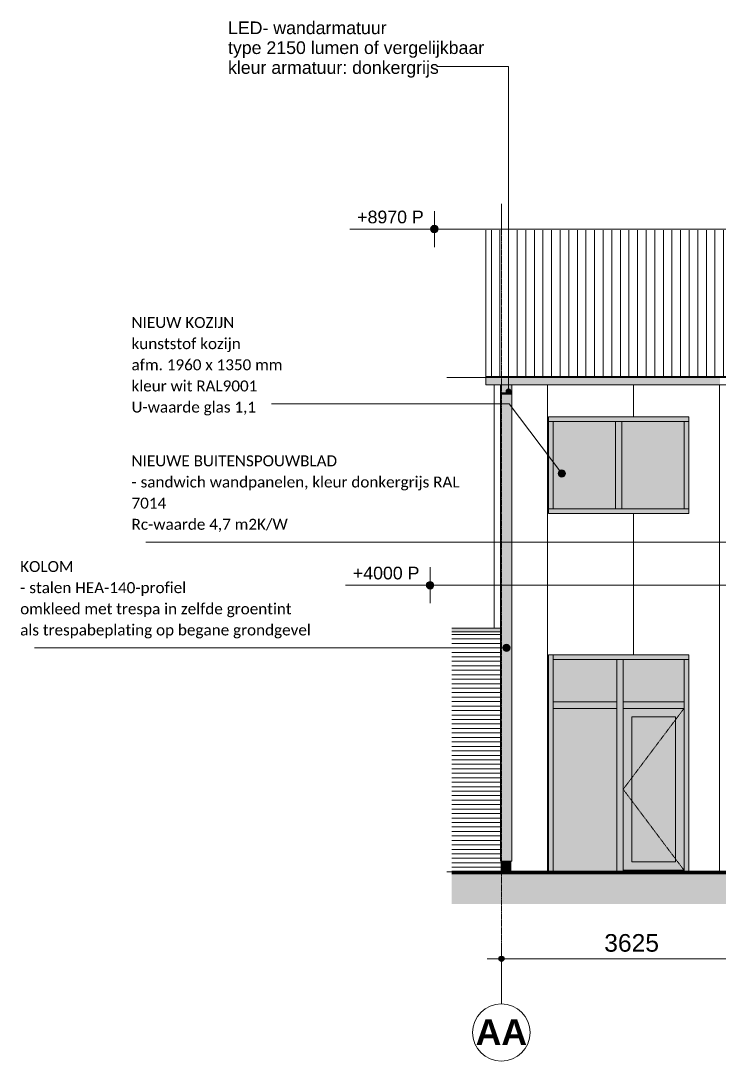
# Model space of a CAD drawing. Header units: millimetres. Extents: x 48682 to 485846, y -7071 to 11878.
# Drawn here: x 156395 to 166139, y -2644 to 11878 of the extents above; entities that cross this region are included whole.
import ezdxf

# ---------------------------------------------------------------- set-up
doc = ezdxf.new("R2010")
doc.units = ezdxf.units.MM
for name, pattern in [('Grid Line', [22.225, 12.7, -3.175, 3.175, -3.175]), ('Hidden', [4, 2, -2]), ('levels', [12, 10, -1, 0, -1])]:
    doc.linetypes.add(name, pattern=pattern)
for name, color, linetype, lineweight in [('A-ANNO-DIMS', 211, 'Continuous', 9), ('A-ANNO-DIMS-100', 211, 'Continuous', 9), ('A-DETL', 90, 'Continuous', 13), ('A-DOOR', 31, 'Continuous', 18), ('A-DOOR-GLAZ', 31, 'Continuous', 13), ('A-FLOR', 192, 'Continuous', 18), ('A-FLOR-LEVL', 51, 'Continuous', 9), ('A-FLOR-PATT', 8, 'Continuous', 18), ('A-GLAZ', 151, 'Continuous', 18), ('A-GLAZ-CWMG', 51, 'Continuous', 13), ('A-WALL', 113, 'Continuous', 13), ('A-WALL-PATT', 111, 'Continuous', 13), ('C-TOPO', 7, 'Continuous', 13), ('E-LITE-EQPM', 33, 'Continuous', 13), ('G-ANNO-DIMS', 111, 'Continuous', 9), ('G-ANNO-TEXT', 231, 'Continuous', 9), ('I-WALL', 2, 'Continuous', 13), ('L-SITE', 91, 'Continuous', 13), ('S-COLS', 52, 'Continuous', 18), ('S-COLS-HDLN', 52, 'Hidden', 9), ('S-GRID', 1, 'Continuous', 9), ('S-GRID-IDEN', 1, 'Continuous', 18)]:
    doc.layers.add(name, color=color, linetype=linetype, lineweight=lineweight)
doc.styles.add('Arial', font='arial.ttf', dxfattribs={"height": 177.035928})
doc.styles.add('Arial_1', font='arial.ttf', dxfattribs={"height": 245.883234})
doc.styles.add('Arial_B', font='', dxfattribs={"height": 355.164671})
doc.styles.add('Calibri', font='calibri.ttf', dxfattribs={"height": 153.100159})
doc.styles.get('Arial_B').set_extended_font_data('Arial', bold=True)
doc.dimstyles.new('2_5mm', dxfattribs={"dimscale": 304.8, "dimtxt": 250, "dimasz": 0.918635, "dimexe": 0.656168, "dimexo": 0.0625, "dimgap": 0.082021, "dimtad": 1, "dimdec": 4, "dimzin": 0, "dimdsep": 46, "dimtxsty": 'Arial_1', "dimblk1": 'DOTSMALL', "dimblk2": 'DOTSMALL', "dimsah": 1, "dimcen": 0.09, "dimdle": 0.656168, "dimazin": 0, "dimtfac": 1, "dimtdec": 4, "dimtix": 1, "dimtmove": 0, "dimatfit": 3, "dimfxl": 0.656168, "dimfxlon": 1, "dimtvp": 1, "dimtolj": 1, "dimtzin": 0, "dimlwd": 13, "dimlwe": 13, "dimarcsym": 2})

# ---------------------------------------------------------------- blocks, each defined once
blk = doc.blocks.new('Rectangular Mullion - 32_rechts_67x100-8748204-linkergebouw zuidoostgevel')
at = {"layer": 'A-GLAZ-CWMG'}
blk.add_hatch(color=256, dxfattribs=at).paths.add_polyline_path([(50559, 5), (50626, 5), (50626, 2326), (50559, 2326), (50559, 724)], flags=0)
for p, q in [((50559, 5), (50559, 2326)), ((50626, 2326), (50626, 5))]:
    blk.add_line(p, q, dxfattribs=at)
blk = doc.blocks.new('Rectangular Mullion - 32_links_67x100-8748219-linkergebouw zuidoostgevel')
at = {"layer": 'A-GLAZ-CWMG'}
blk.add_hatch(color=256, dxfattribs=at).paths.add_polyline_path([(52519, 5), (52519, 2326), (52452, 2326), (52452, 5)], flags=0)
for p, q in [((52452, 2326), (52452, 5)), ((52519, 5), (52519, 2326))]:
    blk.add_line(p, q, dxfattribs=at)
blk = doc.blocks.new('Rectangular Mullion - 32_tussen_90x100-8753719-linkergebouw zuidoostgevel')
at = {"layer": 'A-GLAZ-CWMG'}
blk.add_hatch(color=256, dxfattribs=at).paths.add_polyline_path([(51722, 2281), (52452, 2281), (52452, 2371), (51602, 2371), (51602, 2281)], flags=0)
for p, q in [((51602, 2281), (51602, 2371)), ((51602, 2371), (52452, 2371)), ((52452, 2371), (52452, 2281)), ((52452, 2281), (51602, 2281))]:
    blk.add_line(p, q, dxfattribs=at)
blk = doc.blocks.new('Rectangular Mullion - 32_rechts_67x100-8753720-linkergebouw zuidoostgevel')
at = {"layer": 'A-GLAZ-CWMG'}
blk.add_hatch(color=256, dxfattribs=at).paths.add_polyline_path([(51722, 2963), (52519, 2963), (52519, 3030), (51557, 3030), (51557, 2963), (51602, 2963)], flags=0)
for p, q in [((51557, 3030), (52519, 3030)), ((52519, 2963), (51557, 2963)), ((52519, 3030), (52519, 2963))]:
    blk.add_line(p, q, dxfattribs=at)
blk = doc.blocks.new('Rectangular Mullion - 32_tussen_90x100-8753721-linkergebouw zuidoostgevel')
at = {"layer": 'A-GLAZ-CWMG'}
blk.add_hatch(color=256, dxfattribs=at).paths.add_polyline_path([(51512, 2281), (51512, 2371), (50626, 2371), (50626, 2281), (51327, 2281)], flags=0)
for p, q in [((50626, 2281), (50626, 2371)), ((50626, 2371), (51512, 2371)), ((51512, 2371), (51512, 2281)), ((51512, 2281), (50626, 2281))]:
    blk.add_line(p, q, dxfattribs=at)
blk = doc.blocks.new('Rectangular Mullion - 32_tussen_90x100-8748140-linkergebouw zuidoostgevel')
at = {"layer": 'A-GLAZ-CWMG'}
blk.add_hatch(color=256, dxfattribs=at).paths.add_polyline_path([(51525, 5), (51602, 5), (51602, 2326), (51512, 2326), (51512, 5), (51521, 5)], flags=0)
for p, q in [((51512, 5), (51512, 2326)), ((51602, 2326), (51602, 5))]:
    blk.add_line(p, q, dxfattribs=at)
blk = doc.blocks.new('Rectangular Mullion - 32_rechts_67x100-8748229-linkergebouw zuidoostgevel')
at = {"layer": 'A-GLAZ-CWMG'}
blk.add_hatch(color=256, dxfattribs=at).paths.add_polyline_path([(50626, 2326), (50626, 3030), (50559, 3030), (50559, 2326)], flags=0)
for p, q in [((50559, 3030), (50626, 3030)), ((50559, 2326), (50559, 3030)), ((50626, 3030), (50626, 2326))]:
    blk.add_line(p, q, dxfattribs=at)
blk = doc.blocks.new('Rectangular Mullion - 32_links_67x100-8748230-linkergebouw zuidoostgevel')
at = {"layer": 'A-GLAZ-CWMG'}
blk.add_hatch(color=256, dxfattribs=at).paths.add_polyline_path([(52519, 2326), (52519, 2963), (52452, 2963), (52452, 2326), (52454, 2326)], flags=0)
for p, q in [((52452, 2963), (52519, 2963)), ((52452, 2963), (52452, 2326)), ((52519, 2326), (52519, 2963))]:
    blk.add_line(p, q, dxfattribs=at)
blk = doc.blocks.new('Rectangular Mullion - 32_tussen_90x100-8748141-linkergebouw zuidoostgevel')
at = {"layer": 'A-GLAZ-CWMG'}
blk.add_hatch(color=256, dxfattribs=at).paths.add_polyline_path([(51557, 2326), (51602, 2326), (51602, 2963), (51512, 2963), (51512, 2326)], flags=0)
for p, q in [((51512, 2963), (51602, 2963)), ((51512, 2326), (51512, 2963)), ((51602, 2963), (51602, 2326))]:
    blk.add_line(p, q, dxfattribs=at)
blk = doc.blocks.new('32_DO_deur - enkele deur-8753770-linkergebouw zuidoostgevel')
at = {"layer": 'A-DOOR'}
h = blk.add_hatch(color=256, dxfattribs=at)
h.paths.add_polyline_path([(52325, 20), (52452, 20), (52452, 2281), (51602, 2281), (51602, 20), (51722, 20)], flags=0)
h.paths.add_polyline_path([(51954, 140), (51722, 140), (51722, 2161), (52332, 2161), (52332, 140), (52021, 140)], flags=0)
at = {"layer": 'A-DOOR', "lineweight": 9}
for p, q in [((51722, 140), (51722, 2161)), ((51722, 2161), (52332, 2161)), ((52332, 2161), (52332, 140)), ((52452, 20), (51602, 20)), ((52332, 140), (51722, 140))]:
    blk.add_line(p, q, dxfattribs=at)
at = {"layer": 'A-GLAZ', "linetype": 'Hidden', "lineweight": 13}
for p, q in [((52452, 2281), (51602, 1151)), ((51602, 1151), (52452, 20))]:
    blk.add_line(p, q, dxfattribs=at)
blk = doc.blocks.new('32_DO_glas - 01-8753784-linkergebouw zuidoostgevel')
at = {"layer": 'A-DOOR-GLAZ'}
blk.add_hatch(color=256, dxfattribs=at).paths.add_polyline_path([(51954, 140), (52332, 140), (52332, 2161), (51722, 2161), (51722, 140), (51849, 140)], flags=0)
blk = doc.blocks.new('Rectangular Mullion - 32_rechts_67x100-8753722-linkergebouw zuidoostgevel')
at = {"layer": 'A-GLAZ-CWMG'}
blk.add_hatch(color=256, dxfattribs=at).paths.add_polyline_path([(51327, 2963), (51557, 2963), (51557, 3030), (50626, 3030), (50626, 2963), (50815, 2963)], flags=0)
for p, q in [((50626, 2963), (50626, 3030)), ((50626, 3030), (51557, 3030)), ((51557, 2963), (50626, 2963))]:
    blk.add_line(p, q, dxfattribs=at)
blk = doc.blocks.new('32_DO_glas - 01-8753816-linkergebouw zuidoostgevel')
at = {"layer": 'A-DOOR-GLAZ'}
blk.add_hatch(color=256, dxfattribs=at).paths.add_polyline_path([(51327, 2371), (51512, 2371), (51512, 2963), (50626, 2963), (50626, 2371), (50953, 2371)], flags=0)
blk = doc.blocks.new('32_DO_glas - 01-8753798-linkergebouw zuidoostgevel')
at = {"layer": 'A-DOOR-GLAZ'}
blk.add_hatch(color=256, dxfattribs=at).paths.add_polyline_path([(52452, 2371), (52452, 2963), (51602, 2963), (51602, 2371), (52332, 2371)], flags=0)
blk = doc.blocks.new('300_90_VAE_parkeerplek - 2500x5000-V19-linkergebouw zuidoostgevel')
at = {"layer": 'L-SITE'}
for points in [[(49647, 2), (49647, 5), (49211, 5), (49211, 2)], [(49687, 0), (49687, 2), (49211, 2), (49211, 0), (49647, 0)], [(49687, 2), (49687, 5), (49647, 5), (49647, 2)]]:
    blk.add_hatch(color=256, dxfattribs=at).paths.add_polyline_path(points, flags=0)
at = {"layer": 'A-DETL', "lineweight": 18}
for p, q in [((49211, 5), (49647, 5)), ((49211, 2), (49687, 2)), ((49647, 5), (49687, 5)), ((49647, 2), (49647, 5)), ((49687, 2), (49647, 2)), ((49687, 2), (49687, 5)), ((49687, 0), (49687, 2)), ((49687, 0), (49211, 0))]:
    blk.add_line(p, q, dxfattribs=at)
blk = doc.blocks.new('300_90_VAE_parkeerplek - 2500x5000-7977994-linkergebouw zuidoostgevel')
at = {"layer": 'L-SITE'}
for points in [[(60932, 2), (60932, 5), (60892, 5), (60892, 2)], [(61909, 0), (63392, 0), (63392, 2), (60892, 1), (60892, 0), (61501, 0)], [(62170, 2), (63352, 2), (63352, 5), (60932, 5), (60932, 2), (61909, 2)], [(63392, 2), (63392, 5), (63352, 5), (63352, 2)]]:
    blk.add_hatch(color=256, dxfattribs=at).paths.add_polyline_path(points, flags=0)
at = {"layer": 'A-DETL', "lineweight": 18}
for p, q in [((60892, 5), (60932, 5)), ((60892, 2), (60892, 5)), ((60932, 2), (60892, 2)), ((60892, 2), (63392, 2)), ((60892, 0), (60892, 2)), ((60932, 5), (63352, 5)), ((60932, 2), (60932, 5)), ((63352, 5), (63392, 5)), ((63352, 2), (63352, 5)), ((63392, 2), (63352, 2)), ((63392, 2), (63392, 5)), ((63392, 0), (63392, 2)), ((63392, 0), (60892, 0))]:
    blk.add_line(p, q, dxfattribs=at)
at = {"layer": 'L-SITE'}
for p, q in [((61838, 3), (61893, 3)), ((62002, 3), (61838, 3)), ((61893, 3), (62006, 3)), ((61893, 3), (62008, 3)), ((62009, 3), (61893, 3)), ((62068, 3), (62002, 3)), ((62006, 3), (62049, 3)), ((62008, 3), (62063, 3)), ((62058, 3), (62009, 3)), ((62049, 3), (62085, 3)), ((62077, 3), (62058, 3)), ((62063, 3), (62084, 3)), ((62098, 3), (62068, 3)), ((62091, 3), (62077, 3)), ((62084, 3), (62101, 3)), ((62085, 3), (62113, 3)), ((62101, 3), (62091, 3)), ((62122, 3), (62098, 3)), ((62101, 3), (62111, 3)), ((62109, 3), (62101, 3)), ((62113, 3), (62109, 3)), ((62111, 3), (62115, 3)), ((62113, 3), (62135, 3)), ((62115, 3), (62113, 3)), ((62142, 3), (62122, 3)), ((62135, 3), (62150, 3)), ((62157, 3), (62142, 3)), ((62150, 3), (62161, 3)), ((62167, 3), (62157, 3)), ((62161, 3), (62168, 3)), ((62170, 3), (62167, 3)), ((62168, 3), (62170, 3))]:
    blk.add_line(p, q, dxfattribs=at)
blk = doc.blocks.new('32_DO_glas - 01-8753807-linkergebouw zuidoostgevel')
at = {"layer": 'A-DOOR-GLAZ'}
blk.add_hatch(color=256, dxfattribs=at).paths.add_polyline_path([(51512, 5), (51512, 2281), (50626, 2281), (50626, 5), (51508, 5)], flags=0)
blk = doc.blocks.new('Rectangular Mullion - 32_rechts_67x100-8712283-linkergebouw zuidoostgevel')
at = {"layer": 'A-GLAZ-CWMG'}
blk.add_hatch(color=256, dxfattribs=at).paths.add_polyline_path([(51584, 6283), (52519, 6283), (52519, 6350), (51539, 6350), (51539, 6283), (51562, 6283)], flags=0)
for p, q in [((51539, 6350), (52519, 6350)), ((51539, 6283), (52519, 6283)), ((52519, 6350), (52519, 6283))]:
    blk.add_line(p, q, dxfattribs=at)
blk = doc.blocks.new('Rectangular Mullion - 32_links_67x100-8712284-linkergebouw zuidoostgevel')
at = {"layer": 'A-GLAZ-CWMG'}
blk.add_hatch(color=256, dxfattribs=at).paths.add_polyline_path([(51327, 5000), (51539, 5000), (51539, 5067), (50559, 5067), (50559, 5000), (51050, 5000)], flags=0)
for p, q in [((50559, 5000), (50559, 5067)), ((51539, 5067), (50559, 5067)), ((51539, 5000), (50559, 5000))]:
    blk.add_line(p, q, dxfattribs=at)
blk = doc.blocks.new('Rectangular Mullion - 32_rechts_67x100-8469396-linkergebouw zuidoostgevel')
at = {"layer": 'A-GLAZ-CWMG'}
blk.add_hatch(color=256, dxfattribs=at).paths.add_polyline_path([(77758, 5067), (77825, 5067), (77825, 6283), (77758, 6283), (77758, 5133)], flags=0)
for p, q in [((77758, 6283), (77825, 6283)), ((77758, 6283), (77758, 5067)), ((77825, 6283), (77825, 5067)), ((77825, 5067), (77758, 5067))]:
    blk.add_line(p, q, dxfattribs=at)
blk = doc.blocks.new('Rectangular Mullion - 32_links_67x100-8469397-linkergebouw zuidoostgevel')
at = {"layer": 'A-GLAZ-CWMG'}
blk.add_hatch(color=256, dxfattribs=at).paths.add_polyline_path([(72633, 5067), (72677, 5067), (72677, 6283), (72610, 6283), (72610, 5067)], flags=0)
for p, q in [((72610, 6283), (72677, 6283)), ((72610, 5067), (72610, 6283)), ((72677, 5067), (72677, 6283)), ((72677, 5067), (72610, 5067))]:
    blk.add_line(p, q, dxfattribs=at)
blk = doc.blocks.new('32_DO_glas - 01-8747892-linkergebouw zuidoostgevel')
at = {"layer": 'A-DOOR-GLAZ'}
blk.add_hatch(color=256, dxfattribs=at).paths.add_polyline_path([(50626, 5067), (51494, 5067), (51494, 6283), (50626, 6283), (50626, 5427)], flags=0)
blk = doc.blocks.new('Rectangular Mullion - 32_rechts_67x100-8712285-linkergebouw zuidoostgevel')
at = {"layer": 'A-GLAZ-CWMG'}
blk.add_hatch(color=256, dxfattribs=at).paths.add_polyline_path([(50626, 6283), (51539, 6283), (51539, 6350), (50559, 6350), (50559, 6283)], flags=0)
for p, q in [((50559, 6283), (50559, 6350)), ((50559, 6350), (51539, 6350)), ((50559, 6283), (51539, 6283))]:
    blk.add_line(p, q, dxfattribs=at)
blk = doc.blocks.new('Rectangular Mullion - 32_links_67x100-8712286-linkergebouw zuidoostgevel')
at = {"layer": 'A-GLAZ-CWMG'}
blk.add_hatch(color=256, dxfattribs=at).paths.add_polyline_path([(52017, 5000), (52519, 5000), (52519, 5067), (51539, 5067), (51539, 5000), (51584, 5000)], flags=0)
for p, q in [((52519, 5067), (51539, 5067)), ((52519, 5000), (51539, 5000)), ((52519, 5067), (52519, 5000))]:
    blk.add_line(p, q, dxfattribs=at)
blk = doc.blocks.new('Rectangular Mullion - 32_tussen_90x100-8501012-linkergebouw zuidoostgevel')
at = {"layer": 'A-GLAZ-CWMG'}
blk.add_hatch(color=256, dxfattribs=at).paths.add_polyline_path([(101325, 5067), (101363, 5067), (101363, 6283), (101273, 6283), (101273, 5067)], flags=0)
for p, q in [((101273, 6283), (101363, 6283)), ((101273, 6283), (101273, 5067)), ((101363, 6283), (101363, 5067)), ((101363, 5067), (101273, 5067))]:
    blk.add_line(p, q, dxfattribs=at)
blk = doc.blocks.new('300_28_ISR_kolom_buis - ø70x3_6 2-V20-linkergebouw zuidoostgevel')
at = {"layer": 'S-COLS-HDLN', "linetype": 'Continuous', "lineweight": 18}
for points in [[(49934, 0), (49969, 0), (49969, 150), (49934, 150), (49934, 62)], [(50004, 0), (50004, 150), (49969, 150), (49969, 0), (50003, 0)]]:
    blk.add_hatch(color=256, dxfattribs=at).paths.add_polyline_path(points, flags=0)
at = {"layer": 'A-DETL', "lineweight": 18}
for p, q in [((49934, 150), (49934, 0)), ((50004, 0), (50004, 150)), ((49969, 0), (49934, 0)), ((50004, 0), (49969, 0))]:
    blk.add_line(p, q, dxfattribs=at)
at = {"layer": 'S-COLS', "linetype": 'Hidden', "lineweight": 9}
for p, q in [((49938, 150), (49938, 0)), ((50000, 150), (50000, 0))]:
    blk.add_line(p, q, dxfattribs=at)
blk = doc.blocks.new('300_28_ISR_kolom_HE - HEA140-8707408-linkergebouw zuidoostgevel')
at = {"layer": 'S-COLS'}
for points in [[(49902, 0), (49911, 0), (49911, 150), (49902, 150), (49902, 62)], [(49911, 0), (49923, 0), (49923, 150), (49911, 150), (49911, 62)], [(50027, 0), (50027, 150), (50015, 150), (50015, 0), (50027, 0)], [(50027, 0), (50035, 0), (50035, 150), (50027, 150), (50027, 136)]]:
    blk.add_hatch(color=256, dxfattribs=at).paths.add_polyline_path(points, flags=0)
h = blk.add_hatch(color=256, dxfattribs=at)
h.paths.add_polyline_path([(49934, 0), (49934, 150), (49923, 150), (49923, 0)], flags=0)
h.paths.add_polyline_path([(50004, 0), (50015, 0), (50015, 150), (50004, 150), (50004, 62)], flags=0)
at = {"layer": 'A-DETL', "lineweight": 18}
for p, q in [((49902, 150), (49902, 0)), ((49911, 150), (49911, 0)), ((50027, 150), (50027, 0)), ((50035, 150), (50035, 0)), ((49911, 0), (49902, 0)), ((49923, 0), (49911, 0)), ((49934, 0), (49923, 0)), ((50015, 0), (50004, 0)), ((50035, 0), (50027, 0))]:
    blk.add_line(p, q, dxfattribs=at)
at = {"layer": 'S-COLS', "lineweight": 13}
blk.add_line((50027, 0), (50015, 0), dxfattribs=at)
blk = doc.blocks.new('200_VAE_63_spotlamp - rond-8711555-linkergebouw zuidoostgevel')
at = {"layer": 'E-LITE-EQPM'}
blk.add_hatch(color=256, dxfattribs=at).paths.add_polyline_path([(65720, 6667), (65720, 6687), (65560, 6687), (65560, 6667), (65612, 6667)], flags=0)
for p, q in [((65560, 6687), (65720, 6687)), ((65560, 6667), (65560, 6687)), ((65720, 6687), (65720, 6667)), ((65560, 6667), (65720, 6667))]:
    blk.add_line(p, q, dxfattribs=at)
blk = doc.blocks.new('Grid - r_4_0mm-300507-linkergebouw zuidoostgevel')
at = {"layer": 'S-GRID-IDEN'}
blk.add_circle((49902, -2244), 400, dxfattribs=at)
blk = doc.blocks.new('DIMBLOCK19-linkergebouw zuidoostgevel')
at = {"layer": 'A-ANNO-DIMS-100', "lineweight": 25}
h = blk.add_hatch(color=256, dxfattribs=at)
edge = h.paths.add_edge_path(flags=0)
edge.add_arc((163100, -1214), 35, 0, 360)
h = blk.add_hatch(color=256, dxfattribs=at)
edge = h.paths.add_edge_path(flags=0)
edge.add_arc((166725, -1214), 35, 0, 360)
at = {"layer": 'A-ANNO-DIMS-100', "lineweight": 13}
for p, q in [((163100, -1014), (163100, -1414)), ((163100, -1214), (163100, -1014)), ((166725, -1014), (166725, -1414)), ((166725, -1214), (166725, -1014)), ((162900, -1214), (166725, -1214))]:
    blk.add_line(p, q, dxfattribs=at)
at = {"layer": 'A-ANNO-DIMS-100', "lineweight": 25}
for centre in [(163100, -1214), (166725, -1214)]:
    blk.add_circle(centre, 35, dxfattribs=at)
at = {"layer": 'A-ANNO-DIMS-100', "color": 0, "lineweight": 13, "insert": (164535, -870), "char_height": 245.9, "width": 904.62, "attachment_point": 1, "line_spacing_factor": 0.938532, "style": 'Arial_1'}
blk.add_mtext('3625', dxfattribs=at)
blk = doc.blocks.new('_DotSmall')
at = {"color": 0, "linetype": 'ByBlock', "const_width": 0.5}
blk.add_lwpolyline([(-0.0625, 0, 1), (0.0625, 0, 1)], format="xyb", close=True, dxfattribs=at)
blk = doc.blocks.new('Spot Elevations - 1_8-7718674-linkergebouw zuidoostgevel')
at = {"layer": 'G-ANNO-DIMS'}
h = blk.add_hatch(color=256, dxfattribs=at)
edge = h.paths.add_edge_path(flags=0)
edge.add_arc((48969, 8970), 53, 0, 180)
edge.add_arc((48969, 8970), 53, 180, 360)
at = {"layer": 'G-ANNO-DIMS', "lineweight": 13}
for p, q in [((48969, 8720), (48969, 9220)), ((49052, 8970), (47787, 8970)), ((49052, 8970), (49352, 8970))]:
    blk.add_line(p, q, dxfattribs=at)
for start, end in [(0, 180), (180, 0)]:
    blk.add_arc((48969, 8970), 53, start, end, dxfattribs=at)

msp = doc.modelspace()

# ---------------------------------------------------------------- hatches: boundary and pattern name
at = {"layer": 'A-FLOR'}
h = msp.add_hatch(color=256, dxfattribs=at)
h.paths.add_polyline_path([(162884.65371, 6795), (171589.65371, 6795), (171589.65371, 6850), (171659.65371, 6850), (171659.65371, 6795), (178995.11015, 6795), (178995.11015, 6850), (179054.19728, 6850), (179054.19728, 6795), (191295.11015, 6795), (191295.11015, 6850), (191354.19728, 6850), (191354.19728, 6795), (197445.11015, 6795), (197445.11015, 6850), (197504.19728, 6850), (197504.19728, 6795), (203595.11015, 6795), (203595.11015, 6850), (203654.19728, 6850), (203654.19728, 6795), (209745.11015, 6795), (209745.11015, 6850), (209804.19728, 6850), (209804.19728, 6795), (215895.11015, 6795), (215895.11015, 6850), (215954.19728, 6850), (215954.19728, 6795), (222045.11015, 6795), (222045.11015, 6850), (222104.19728, 6850), (222104.19728, 6795), (228180.11015, 6795), (228180.11015, 6850), (228239.19728, 6850), (228239.19728, 6795), (228749.65371, 6795), (228749.65371, 6915), (162884.65371, 6915), (162884.65371, 6800)], flags=0)
h.paths.add_polyline_path([(169604.54013, 6800.1407), (166150.65371, 6800.1407), (166150.65371, 6900), (171551.65371, 6900), (171551.65371, 6800.1407), (170873.27175, 6800.1407)], flags=0)
at = {"layer": 'A-FLOR-PATT', "lineweight": 9}
h = msp.add_hatch(dxfattribs=at)
h.set_pattern_fill('FP_9', color=256, style=0, pattern_type=2)
h.set_pattern_definition([(90, (0, -8882.83), (-120, 7e-15), [])])
h.paths.add_polyline_path([(197856.16187, 6915), (228749.65371, 6915), (228749.65371, 8954.51191), (162884.65371, 8954.51191), (162884.65371, 6915), (197327.08559, 6915)], flags=0)
at = {"layer": 'A-WALL'}
msp.add_hatch(color=256, dxfattribs=at).paths.add_polyline_path([(163087.65371, 3350), (163087.65371, 3400), (162408.05132, 3400), (162408.05132, 3350), (163069.39666, 3350)], flags=0)
at = {"layer": 'A-WALL-PATT', "lineweight": 9}
h = msp.add_hatch(dxfattribs=at)
h.set_pattern_fill('FP_2', color=256, style=0, pattern_type=2)
h.set_pattern_definition([(90, (53340.5, 0), (-1200, 7e-14), [])])
h.paths.add_polyline_path([(163394.65371, 0), (163394.65371, 5), (163755.80379, 5), (163755.80379, 3030), (165715.80379, 3030), (165715.80379, 5), (165894.65371, 5), (165894.65371, 0), (166387.61823, 0), (166387.61823, 5), (166487.65371, 5), (166487.65371, 6795), (163244.65371, 6795), (163244.65371, 6687.21665), (163247.65371, 6687.21665), (163247.65371, 6667.21665), (163244.65371, 6667.21665), (163244.65371, 150), (163232.65371, 150), (163232.65371, 0)], flags=0)
h.paths.add_polyline_path([(163069.39666, 3400), (163087.65371, 3400), (163087.65371, 6795), (162999.65371, 6795), (162999.65371, 3400)], flags=0)
h.paths.add_polyline_path([(163755.80379, 5000), (163755.80379, 6350), (165715.80379, 6350), (165715.80379, 5000), (164524.35642, 5000)], flags=0)
h = msp.add_hatch(dxfattribs=at)
h.set_pattern_fill('FP_1', color=256, style=0, pattern_type=2)
h.set_pattern_definition([(90, (49852.5, 0), (-1200, 7e-14), [])])
h.paths.add_polyline_path([(190174.65371, 0), (190949.1001, 0), (190949.1001, 20), (190098.80251, 20), (190098.80251, 5), (190174.65371, 5), (190174.65371, 2)], flags=0)
h.paths.add_polyline_path([(214774.65371, 0), (215554.6111, 0), (215554.6111, 20), (214704.24889, 20), (214704.24889, 5), (214774.65371, 5), (214774.65371, 2)], flags=0)
h.paths.add_polyline_path([(203256.23583, 0), (203256.23583, 20), (202406.16309, 20), (202406.16309, 5), (202474.65371, 5), (202474.65371, 0), (203146.92463, 0)], flags=0)
h.paths.add_polyline_path([(204774.65371, 0), (204774.65371, 5), (204844.27682, 5), (204844.27682, 20), (203994.05854, 20), (203994.05854, 0), (204734.15347, 0)], flags=0)
h.paths.add_polyline_path([(191694.05854, 0), (192474.65371, 0), (192474.65371, 5), (192544.27682, 5), (192544.27682, 20), (191694.05854, 20)], flags=0)
h.paths.add_polyline_path([(180174.65371, 0), (180174.65371, 5), (180246.8515, 5), (180246.8515, 20), (179396.55854, 20), (179396.55854, 0)], flags=0)
h.paths.add_polyline_path([(216294.05854, 0), (217074.65371, 0), (217074.65371, 5), (217144.27682, 5), (217144.27682, 20), (216294.05854, 20)], flags=0)
h.paths.add_polyline_path([(178280.33962, 0), (178684.74889, 0), (178684.74889, 20), (177834.45593, 20), (177834.45593, 0)], flags=0)
h.paths.add_polyline_path([(165528.80379, 5), (165648.80379, 5), (165648.80379, 20), (164798.80379, 20), (164798.80379, 5), (165521.23835, 5)], flags=0)
h.paths.add_polyline_path([(222444.05854, 5), (223294.27682, 5), (223294.27682, 20), (222444.05854, 20)], flags=0)
h.paths.add_polyline_path([(203256.16309, 2339.17879), (203256.23583, 2339.17879), (203256.16309, 2384.17879)], flags=0)
h.paths.add_polyline_path([(214599.9513, 5107), (214664.65371, 5107), (214664.65371, 6243), (214599.9513, 6243), (214599.9513, 5133.01134)], flags=0)
h = msp.add_hatch(dxfattribs=at)
h.set_pattern_fill('FP_8', color=256, style=0, pattern_type=2)
h.set_pattern_definition([(0, (49902.45, 0), (0, 62.5), [])])
h.paths.add_polyline_path([(162937.12759, 0), (163099.65371, 0), (163099.65371, 150), (163087.65371, 150), (163087.65371, 3350), (162408.05132, 3350), (162408.05132, 5), (162884.65371, 5), (162884.65371, 0)], flags=0)
at = {"layer": 'C-TOPO'}
msp.add_hatch(color=256, dxfattribs=at).paths.add_polyline_path([(162408.05132, -452.25874), (230129.81475, -452.25874), (230129.81475, -10), (162408.05132, -10)], flags=0)
at = {"layer": 'G-ANNO-TEXT'}
h = msp.add_hatch(color=250, dxfattribs=at)
edge = h.paths.add_edge_path(flags=0)
edge.add_arc((163201.11008, 6701.82507), 35, 0, 360)
h = msp.add_hatch(color=250, dxfattribs=at)
edge = h.paths.add_edge_path(flags=0)
edge.add_arc((163944.42213, 5558.71578), 50, 0, 360)
h = msp.add_hatch(color=250, dxfattribs=at)
edge = h.paths.add_edge_path(flags=0)
edge.add_arc((163170.31007, 3124.5608), 50, 0, 360)
at = {"layer": 'I-WALL'}
h = msp.add_hatch(color=256, dxfattribs=at)
h.paths.add_polyline_path([(163099.65371, 150), (163232.65371, 150), (163232.65371, 6667.21665), (163087.65371, 6667.21665), (163087.65371, 150)], flags=0)
h.paths.add_polyline_path([(163148.99478, 6687.21665), (163232.65371, 6687.21665), (163232.65371, 6795), (163087.65371, 6795), (163087.65371, 6687.21665), (163145.91096, 6687.21665)], flags=0)
h = msp.add_hatch(color=256, dxfattribs=at)
h.paths.add_polyline_path([(163244.65371, 150), (163244.65371, 6667.21665), (163232.65371, 6667.21665), (163232.65371, 150)], flags=0)
h.paths.add_polyline_path([(163232.65371, 6687.21665), (163244.65371, 6687.21665), (163244.65371, 6795), (163232.65371, 6795)], flags=0)

# ---------------------------------------------------------------- linework, layer by layer
at = {"layer": 'A-DETL', "lineweight": 18}
for p, q in [((162884.65371, 6795), (162884.65371, 8954.51191)), ((162884.65371, 6795), (171589.65371, 6795)), ((162999.65371, 6795), (162999.65371, 3400)), ((163087.65371, 6795), (163087.65371, 6687.21665)), ((163244.65371, 6795), (163244.65371, 6687.21665)), ((163087.65371, 6667.21665), (163087.65371, 150)), ((163244.65371, 6667.21665), (163244.65371, 150)), ((163755.80379, 5000), (163755.80379, 6350)), ((163755.80379, 6350), (165715.80379, 6350)), ((165715.80379, 6350), (165715.80379, 5000)), ((165715.80379, 5000), (163755.80379, 5000)), ((163087.65371, 3400), (162408.05132, 3400)), ((162408.05132, 3350), (163087.65371, 3350)), ((163755.80379, 5), (163755.80379, 3030)), ((163755.80379, 3030), (165715.80379, 3030)), ((165715.80379, 3030), (165715.80379, 5)), ((163087.65371, 150), (163244.65371, 150)), ((162884.65371, 0), (163099.65371, 0)), ((163232.65371, 0), (163394.65371, 0)), ((165894.65371, 0), (166387.61823, 0))]:
    msp.add_line(p, q, dxfattribs=at)
at = {"layer": 'A-FLOR'}
msp.add_line((228749.65371, 6915), (162884.65371, 6915), dxfattribs=at)
at = {"layer": 'A-FLOR-LEVL', "linetype": 'levels'}
for p, q in [((162337.5536, 8970), (231073.27874, 8970)), ((162337.5536, 6900), (231073.27874, 6900)), ((162337.5536, 4000), (230952.79737, 4000)), ((162337.5536, 0), (230952.79737, 0))]:
    msp.add_line(p, q, dxfattribs=at)
at = {"layer": 'C-TOPO', "lineweight": 100}
msp.add_line((162408.05132, -10), (230129.81475, -10), dxfattribs=at)
at = {"layer": 'C-TOPO'}
msp.add_line((162408.05132, -10), (230129.81475, -10), dxfattribs=at)
at = {"layer": 'G-ANNO-DIMS'}
for p, q in [((162609.02247, 8970), (162549.3825, 8970)), ((162884.65371, 8970), (162609.02247, 8970)), ((162652.80614, 4000), (162489.24641, 4000))]:
    msp.add_line(p, q, dxfattribs=at)
at = {"layer": 'G-ANNO-TEXT', "color": 250}
for p, q in [((162829.67819, 11239.75408), (162201.50292, 11239.75408)), ((163201.11008, 11239.75408), (162829.67819, 11239.75408)), ((163201.11008, 6701.82507), (163201.11008, 11239.75408)), ((163206.71949, 6530.68265), (159892.65255, 6530.68265)), ((163944.42213, 5558.71578), (163206.71949, 6530.68265)), ((163206.71949, 4599.42707), (158139.52158, 4599.42707)), ((168097.71658, 4599.42707), (163206.71949, 4599.42707)), ((160680.88807, 3124.5608), (156586.04928, 3124.5608)), ((163170.31007, 3124.5608), (160680.88807, 3124.5608))]:
    msp.add_line(p, q, dxfattribs=at)
for centre, radius in [((163201.11008, 6701.82507), 35), ((163944.42213, 5558.71578), 50), ((163170.31007, 3124.5608), 50)]:
    msp.add_circle(centre, radius, dxfattribs=at)
at = {"layer": 'S-GRID', "lineweight": 18}
for p, q in [((163099.65371, 8924.65622), (163099.65371, 9324.65622)), ((163099.65371, -1844.12743), (163099.65371, -1444.12743))]:
    msp.add_line(p, q, dxfattribs=at)
at = {"layer": 'S-GRID', "linetype": 'Grid Line', "lineweight": 18}
msp.add_line((163099.65371, -1444.12743), (163099.65371, 8924.65622), dxfattribs=at)

# ---------------------------------------------------------------- block references
at = {"layer": 'A-DOOR'}
for name, p in [('32_DO_glas - 01-8747892-linkergebouw zuidoostgevel', (113197.20157, 0)), ('32_DO_glas - 01-8747892-linkergebouw zuidoostgevel', (114155.20157, 0)), ('32_DO_glas - 01-8753816-linkergebouw zuidoostgevel', (113197.20157, 0)), ('32_DO_glas - 01-8753798-linkergebouw zuidoostgevel', (113197.20157, 0)), ('32_DO_glas - 01-8753807-linkergebouw zuidoostgevel', (113197.20157, 0)), ('32_DO_deur - enkele deur-8753770-linkergebouw zuidoostgevel', (113197.20157, 0)), ('32_DO_glas - 01-8753784-linkergebouw zuidoostgevel', (113197.20157, 0))]:
    msp.add_blockref(name, p, dxfattribs=at)
at = {"layer": 'A-GLAZ-CWMG'}
for name, p in [('Rectangular Mullion - 32_rechts_67x100-8712285-linkergebouw zuidoostgevel', (113197.20157, 0)), ('Rectangular Mullion - 32_links_67x100-8469397-linkergebouw zuidoostgevel', (91145.35165, 0)), ('Rectangular Mullion - 32_tussen_90x100-8501012-linkergebouw zuidoostgevel', (63418.05406, 0)), ('Rectangular Mullion - 32_rechts_67x100-8712283-linkergebouw zuidoostgevel', (113197.20157, 0)), ('Rectangular Mullion - 32_rechts_67x100-8469396-linkergebouw zuidoostgevel', (87890.75647, 0)), ('Rectangular Mullion - 32_links_67x100-8712284-linkergebouw zuidoostgevel', (113197.20157, 0)), ('Rectangular Mullion - 32_links_67x100-8712286-linkergebouw zuidoostgevel', (113197.20157, 0)), ('Rectangular Mullion - 32_rechts_67x100-8748229-linkergebouw zuidoostgevel', (113197.20157, 0)), ('Rectangular Mullion - 32_rechts_67x100-8753722-linkergebouw zuidoostgevel', (113197.20157, 0)), ('Rectangular Mullion - 32_tussen_90x100-8748141-linkergebouw zuidoostgevel', (113197.20157, 0)), ('Rectangular Mullion - 32_rechts_67x100-8753720-linkergebouw zuidoostgevel', (113197.20157, 0)), ('Rectangular Mullion - 32_links_67x100-8748230-linkergebouw zuidoostgevel', (113197.20157, 0)), ('Rectangular Mullion - 32_rechts_67x100-8748204-linkergebouw zuidoostgevel', (113197.20157, 0)), ('Rectangular Mullion - 32_tussen_90x100-8753721-linkergebouw zuidoostgevel', (113197.20157, 0)), ('Rectangular Mullion - 32_tussen_90x100-8748140-linkergebouw zuidoostgevel', (113197.20157, 0)), ('Rectangular Mullion - 32_tussen_90x100-8753719-linkergebouw zuidoostgevel', (113197.20157, 0)), ('Rectangular Mullion - 32_links_67x100-8748219-linkergebouw zuidoostgevel', (113197.20157, 0))]:
    msp.add_blockref(name, p, dxfattribs=at)
at = {"layer": 'E-LITE-EQPM'}
msp.add_blockref('200_VAE_63_spotlamp - rond-8711555-linkergebouw zuidoostgevel', (97527.5358, 0), dxfattribs=at)
at = {"layer": 'G-ANNO-DIMS', "lineweight": 13}
for p in [(113197.20157, 0), (113137.06548, -4970)]:
    msp.add_blockref('Spot Elevations - 1_8-7718674-linkergebouw zuidoostgevel', p, dxfattribs=at)
at = {"layer": 'L-SITE'}
for name, p in [('300_90_VAE_parkeerplek - 2500x5000-V19-linkergebouw zuidoostgevel', (113197.20157, 0)), ('300_90_VAE_parkeerplek - 2500x5000-7977994-linkergebouw zuidoostgevel', (102502.20157, 0))]:
    msp.add_blockref(name, p, dxfattribs=at)
at = {"layer": 'S-COLS'}
for name in ['300_28_ISR_kolom_HE - HEA140-8707408-linkergebouw zuidoostgevel', '300_28_ISR_kolom_buis - ø70x3_6 2-V20-linkergebouw zuidoostgevel']:
    msp.add_blockref(name, (113197.20157, 0), dxfattribs=at)
at = {"layer": 'S-GRID-IDEN'}
msp.add_blockref('Grid - r_4_0mm-300507-linkergebouw zuidoostgevel', (113197.20157, 0), dxfattribs=at)

# ---------------------------------------------------------------- texts
at = {"layer": 'G-ANNO-DIMS', "char_height": 177.035928, "width": 1105.8764616, "attachment_point": 1, "line_spacing_factor": 0.938532, "style": 'Arial'}
for s, insert in [('+8970 P', (161088.60064, 9227.95901)), ('+4000 P', (161028.46455, 4257.95901))]:
    msp.add_mtext(s, dxfattribs=dict(at, insert=insert))
at = {"layer": 'G-ANNO-TEXT', "color": 7, "char_height": 153.100159, "attachment_point": 1, "line_spacing_factor": 1.156427, "style": 'Calibri'}
for s, insert, width in [('NIEUW KOZIJN\\Pkunststof kozijn\\Pafm. 1960 x 1350 mm\\Pkleur wit RAL9001\\PU-waarde glas 1,1', (157939.52158, 7743.12707), 2553.0194874), ('NIEUWE BUITENSPOUWBLAD\\P- sandwich wandpanelen, kleur donkergrijs RAL\\P7014\\PRc-waarde 4,7 m2K/W\\P', (157939.52158, 5811.87149), 5544.5017125), ('KOLOM\\P- stalen HEA-140-profiel\\Pomkleed met trespa in zelfde groentint\\Pals trespabeplating op begane grondgevel\\P', (156386.04928, 4337.00522), 4913.806543)]:
    msp.add_mtext(s, dxfattribs=dict(at, insert=insert, width=width))
at = {"layer": 'S-GRID-IDEN', "lineweight": 9, "insert": (163099.53164, -2060.98672), "char_height": 355.164671, "width": 806.3603169, "attachment_point": 2, "line_spacing_factor": 0.938532, "style": 'Arial_B'}
msp.add_mtext('AA', dxfattribs=at)

# ---------------------------------------------------------------- dimensions: what is measured, and where the dimension line sits
at = {"layer": 'A-ANNO-DIMS', "lineweight": 13}
dim = msp.add_linear_dim(base=(166724.65371, -1213.94212), p1=(163099.65371, -1013.94212), p2=(166724.65371, -1013.94212), dimstyle='2_5mm', override={"dimpost": '<>', "dimfxl": 3625}, dxfattribs=at)
dim.commit()
dim.dimension.update_dxf_attribs({"geometry": 'DIMBLOCK19-linkergebouw zuidoostgevel', "text_midpoint": (164912.15371, -1063.31692)})

# ---------------------------------------------------------------- next in the draw order: texts
at = {"layer": 'G-ANNO-TEXT', "color": 7, "insert": (159285.61772, 11868.17462), "char_height": 177.0359281, "width": 4252.8725641, "attachment_point": 1, "line_spacing_factor": 0.938532, "style": 'Arial', "bg_fill": 3, "box_fill_scale": 0, "bg_fill_color": 256, "bg_fill_true_color": 3254780160, "bg_fill_transparency": 256}
msp.add_mtext('LED- wandarmatuur\\Ptype 2150 lumen of vergelijkbaar\\Pkleur armatuur: donkergrijs', dxfattribs=at)

doc.saveas('drawing.dxf')
